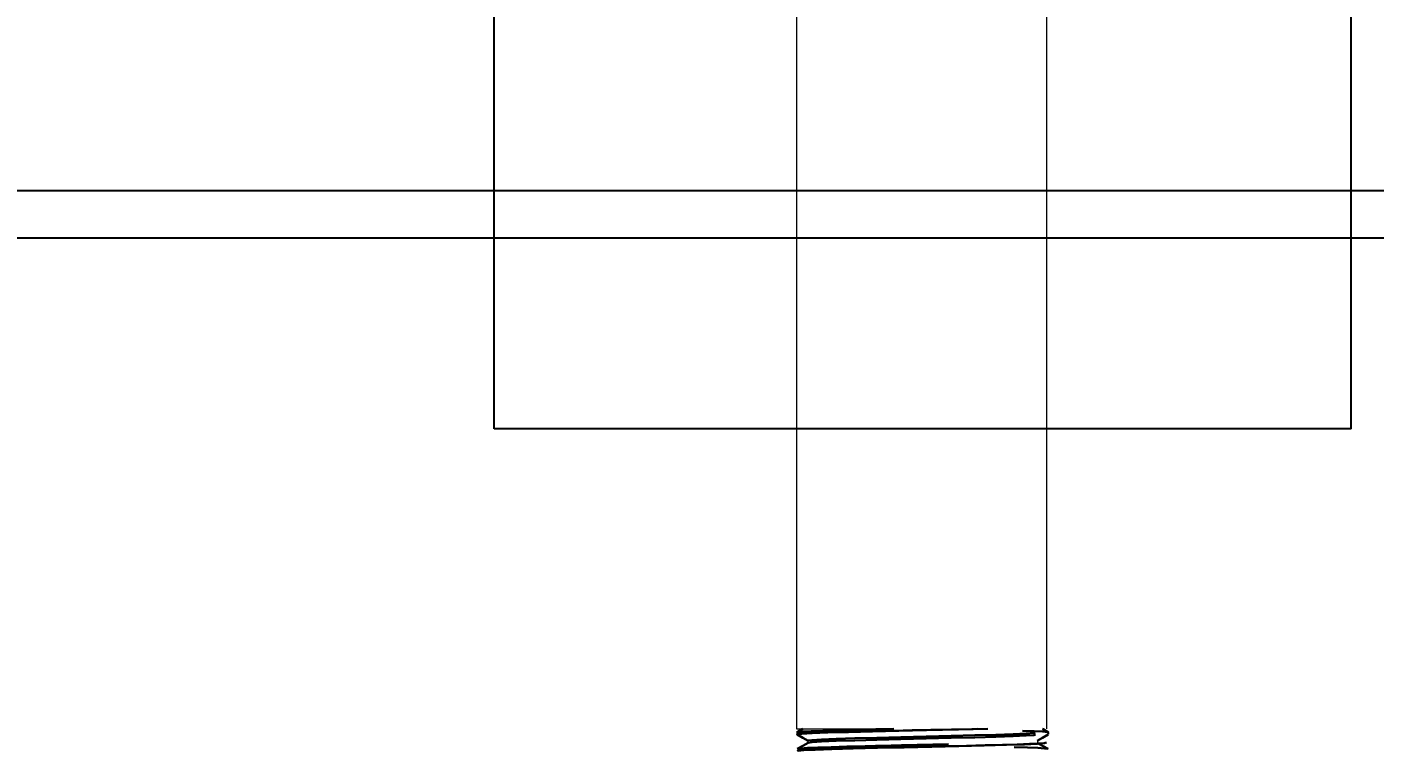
# Model space of a CAD drawing. Extents: x -1889 to 6398, y -470 to 1122.
# Drawn here: x 523.51 to 530.59, y 393.61 to 397.4 of the extents above; entities that cross this region are included whole.
import ezdxf

# ---------------------------------------------------------------- set-up
doc = ezdxf.new("R2010")
doc.units = 0
doc.header["$LTSCALE"] = 12
doc.header["$MEASUREMENT"] = 0
doc.header["$PDMODE"] = 33
doc.header["$PDSIZE"] = -0.5
doc.layers.get('Defpoints').update_dxf_attribs({"linetype": 'CONTINUOUS'})
for name, color, linetype in [('4 PIPE', 7, 'CONTINUOUS'), ('COVER', 3, 'CONTINUOUS'), ('DIM', 1, 'CONTINUOUS')]:
    doc.layers.add(name, color=color, linetype=linetype)
doc.layers.add('AM_0', color=7, linetype='CONTINUOUS', lineweight=30)
doc.styles.add('ROMANS', font='ROMANS.shx', dxfattribs={"width": 0.85, "height": 5.76})
doc.styles.get("Standard").update_dxf_attribs({"font": 'sanss___.ttf'})
doc.dimstyles.get("Standard").update_dxf_attribs({"dimtxt": 0.18, "dimasz": 0.18, "dimexe": 0.18, "dimexo": 0.0625, "dimgap": 0.09, "dimtad": 0, "dimtih": 1, "dimtoh": 1, "dimdec": 4, "dimzin": 0, "dimdsep": 46, "dimtxsty": 'Standard', "dimcen": 0.09, "dimadec": 0, "dimazin": 0, "dimtfac": 1, "dimtdec": 4, "dimtofl": 0, "dimtmove": 0, "dimatfit": 3, "dimfxl": 1, "dimtolj": 1, "dimtzin": 0, "dimarcsym": 0})

# ---------------------------------------------------------------- blocks, each defined once
blk = doc.blocks.new('*D201')
at = {"layer": 'Defpoints', "color": 0, "transparency": 16777216}
for p in [(673.7773, 405.7954), (511.9278, 273.2954), (1054.2313, 273.2954)]:
    blk.add_point(p, dxfattribs=at)
at = {"layer": 'DIM', "color": 0, "lineweight": -2, "transparency": 16777216}
for p, q in [((679.7773, 405.7954), (1057.2313, 405.7954)), ((1054.2313, 400.0354), (1054.2313, 373.4048)), ((1054.2313, 279.0554), (1054.2313, 347.3477)), ((517.9278, 273.2954), (1057.2313, 273.2954))]:
    blk.add_line(p, q, dxfattribs=at)
at = {"layer": 'DIM', "color": 0, "transparency": 16777216}
for points in [[(1053.2713, 400.0354), (1055.1913, 400.0354), (1054.2313, 405.7954)], [(1053.2713, 279.0554), (1055.1913, 279.0554), (1054.2313, 273.2954)]]:
    blk.add_solid(points, dxfattribs=at)
at = {"layer": 'DIM', "color": 0, "transparency": 16777216, "char_height": 5.76, "attachment_point": 5, "style": 'ROMANS'}
for s, insert in [('\\A1;11\'-0{\\H1x;\\S1/2;}"', (1054.2313, 368.0562)), ('\\A1;[132 1/2]', (1054.2313, 355.0277))]:
    blk.add_mtext(s, dxfattribs=dict(at, insert=insert))
blk = doc.blocks.new('*D205')
at = {"layer": 'Defpoints', "color": 0, "transparency": 16777216}
for p in [(504.9278, 417.2954), (1075.404, 417.2954), (511.9278, 273.2954)]:
    blk.add_point(p, dxfattribs=at)
at = {"layer": 'DIM', "color": 0, "lineweight": -2, "transparency": 16777216}
for p, q in [((510.9278, 417.2954), (1078.404, 417.2954)), ((1075.404, 411.5354), (1075.404, 279.0554)), ((517.9278, 273.2954), (1078.404, 273.2954)), ((1075.404, 273.2954), (1075.404, 260.4984)), ((1075.404, 260.4984), (1069.644, 260.4984))]:
    blk.add_line(p, q, dxfattribs=at)
at = {"layer": 'DIM', "color": 0, "transparency": 16777216}
for points in [[(1074.444, 411.5354), (1076.364, 411.5354), (1075.404, 417.2954)], [(1074.444, 279.0554), (1076.364, 279.0554), (1075.404, 273.2954)]]:
    blk.add_solid(points, dxfattribs=at)
at = {"layer": 'DIM', "color": 0, "transparency": 16777216, "char_height": 5.76, "attachment_point": 5, "style": 'ROMANS'}
for s, insert in [('\\A1;12\'-0"', (1056.7937, 264.887)), ('\\A1;[144]', (1056.7937, 255.1499))]:
    blk.add_mtext(s, dxfattribs=dict(at, insert=insert))

msp = doc.modelspace()

# ---------------------------------------------------------------- linework, layer by layer
at = {"layer": '4 PIPE'}
for p, q in [((525.96756, 395.29539), (525.96756, 401.79539)), ((530.46756, 395.29539), (530.46756, 401.79539)), ((530.46756, 395.29539), (525.96756, 395.29539))]:
    msp.add_line(p, q, dxfattribs=at)
at = {"layer": 'AM_0', "lineweight": 18}
for p, q in [((527.55538, 404.73539), (527.55538, 393.71989)), ((528.87038, 393.71989), (528.87038, 404.73539)), ((527.55538, 393.71989), (528.06531, 393.71989)), ((527.55596, 393.70124), (527.55625, 393.69176)), ((528.87916, 393.70124), (528.87886, 393.69176)), ((527.56015, 393.61527), (527.56097, 393.61433)), ((527.61515, 393.65781), (527.61515, 393.64722)), ((528.81996, 393.65781), (528.81996, 393.64722)), ((528.87496, 393.61527), (528.87414, 393.61433))]:
    msp.add_line(p, q, dxfattribs=at)
at = {"layer": 'AM_0', "flags": 128}
for points in [[(527.58802, 393.72006), (527.58457, 393.71807), (527.55631, 393.70174)], [(527.55799, 393.69181), (527.55678, 393.69237), (527.5702, 393.69468), (527.60251, 393.69704), (527.65101, 393.69935), (527.71708, 393.70171), (527.79521, 393.70402), (527.88762, 393.70638), (527.97423, 393.70841), (528.06802, 393.71048), (528.16292, 393.7125), (528.26103, 393.71457), (528.36889, 393.71686), (528.47537, 393.71924), (528.50342, 393.71989)], [(527.58787, 393.70562), (527.56249, 393.70324), (527.55735, 393.70128)], [(527.55914, 393.6899), (527.58741, 393.67357), (527.61567, 393.65724)], [(528.56034, 393.71989), (528.4058, 393.71629), (528.23836, 393.71269), (528.09309, 393.70961), (527.9538, 393.70652), (527.82737, 393.70344), (527.72002, 393.70035), (527.6371, 393.69727), (527.58269, 393.69418), (527.55944, 393.6911), (527.56289, 393.68993)], [(527.69257, 393.71038), (527.63165, 393.708), (527.58787, 393.70562)], [(528.80814, 393.70068), (528.80056, 393.69859), (528.76034, 393.6955), (528.69306, 393.69242), (528.60202, 393.68934), (528.49179, 393.68625), (528.36779, 393.68317), (528.23616, 393.68008), (528.10343, 393.677), (527.97615, 393.67391), (527.86063, 393.67083), (527.76255, 393.66774), (527.68679, 393.66466), (527.63709, 393.66157), (527.61585, 393.65849), (527.61768, 393.65781)], [(528.81033, 393.69042), (528.80056, 393.68772), (528.76034, 393.68463), (528.69306, 393.68155), (528.60202, 393.67847), (528.49179, 393.67538), (528.36779, 393.6723), (528.23616, 393.66921), (528.10343, 393.66613), (527.97615, 393.66304), (527.86063, 393.65996), (527.76255, 393.65687), (527.68679, 393.65379), (527.63709, 393.6507), (527.61585, 393.64762), (527.6161, 393.64753)], [(528.74254, 393.71038), (528.80346, 393.708), (528.84725, 393.70562)], [(528.87597, 393.6899), (528.84771, 393.67357), (528.81945, 393.65724)], [(528.8471, 393.72006), (528.85055, 393.71807), (528.87881, 393.70174)], [(528.84725, 393.70562), (528.87263, 393.70324), (528.87776, 393.70128)], [(527.61567, 393.64753), (527.58741, 393.6312), (527.55916, 393.61487)], [(527.61318, 393.62002), (527.57731, 393.61765), (527.56015, 393.61527)], [(527.56121, 393.60486), (527.56103, 393.60597), (527.57941, 393.60834), (527.61502, 393.61064), (527.66886, 393.613), (527.73645, 393.61531), (527.8197, 393.61767), (527.91166, 393.61998), (528.01494, 393.62234), (528.12091, 393.62465), (528.23259, 393.62701), (528.34063, 393.62932), (528.44811, 393.63168), (528.54603, 393.63399), (528.6372, 393.63635), (528.71396, 393.63866), (528.77852, 393.64101), (528.82546, 393.64333), (528.85612, 393.64568), (528.86703, 393.64782)], [(528.86121, 393.64642), (528.85812, 393.64483), (528.82018, 393.64174), (528.75225, 393.63866), (528.65763, 393.63557), (528.54104, 393.63249), (528.40826, 393.6294), (528.26585, 393.62632), (528.12087, 393.62324), (527.98047, 393.62015), (527.85162, 393.61707), (527.74067, 393.61398), (527.6531, 393.6109), (527.59328, 393.60781), (527.56409, 393.60473), (527.5658, 393.60292)], [(527.73637, 393.62478), (527.66673, 393.6224), (527.61318, 393.62002)], [(527.91533, 393.62953), (527.82006, 393.62716), (527.73637, 393.62478)], [(528.69875, 393.62478), (528.76839, 393.6224), (528.82193, 393.62002)], [(528.81944, 393.64753), (528.8477, 393.6312), (528.87596, 393.61487)], [(528.82193, 393.62002), (528.85781, 393.61765), (528.87496, 393.61527)]]:
    msp.add_lwpolyline(points, dxfattribs=at)
at = {"layer": 'AM_0'}
for centre, radius, start, end in [((528.71263, 361.04195), 32.68435, 91.134816, 91.788453), ((533.77011, 134.3433), 259.35233, 91.1968526, 91.2935404)]:
    msp.add_arc(centre, radius, start, end, dxfattribs=at)
at = {"layer": 'COVER'}
for p, q in [((502.59256, 396.54539), (534.59256, 396.54539)), ((534.59256, 396.29539), (502.59256, 396.29539))]:
    msp.add_line(p, q, dxfattribs=at)

# ---------------------------------------------------------------- dimensions: what is measured, and where the dimension line sits
at = {"layer": 'DIM'}
for base, p1, p2, picture, middle in [((1075.40402, 417.29539), (511.92783, 273.29539), (504.92783, 417.29539), '*D205', (1056.79373, 260.49845)), ((1054.23126, 273.29539), (673.77729, 405.79539), (511.92783, 273.29539), '*D201', (1054.23126, 360.37623))]:
    dim = msp.add_linear_dim(base=base, p1=p1, p2=p2, angle=90, dimstyle='Standard', override={"dimscale": 48, "dimtxt": 5.76, "dimasz": 0.12, "dimexe": 0.0625, "dimexo": 0.125, "dimgap": 0.02, "dimzin": 3, "dimlunit": 4, "dimpost": '\\X', "dimtxsty": 'ROMANS', "dimcen": 0}, dxfattribs=at)
    dim.commit()
    dim.dimension.update_dxf_attribs({"geometry": picture, "text_midpoint": middle, "dimtype": 160})

doc.saveas('drawing.dxf')
